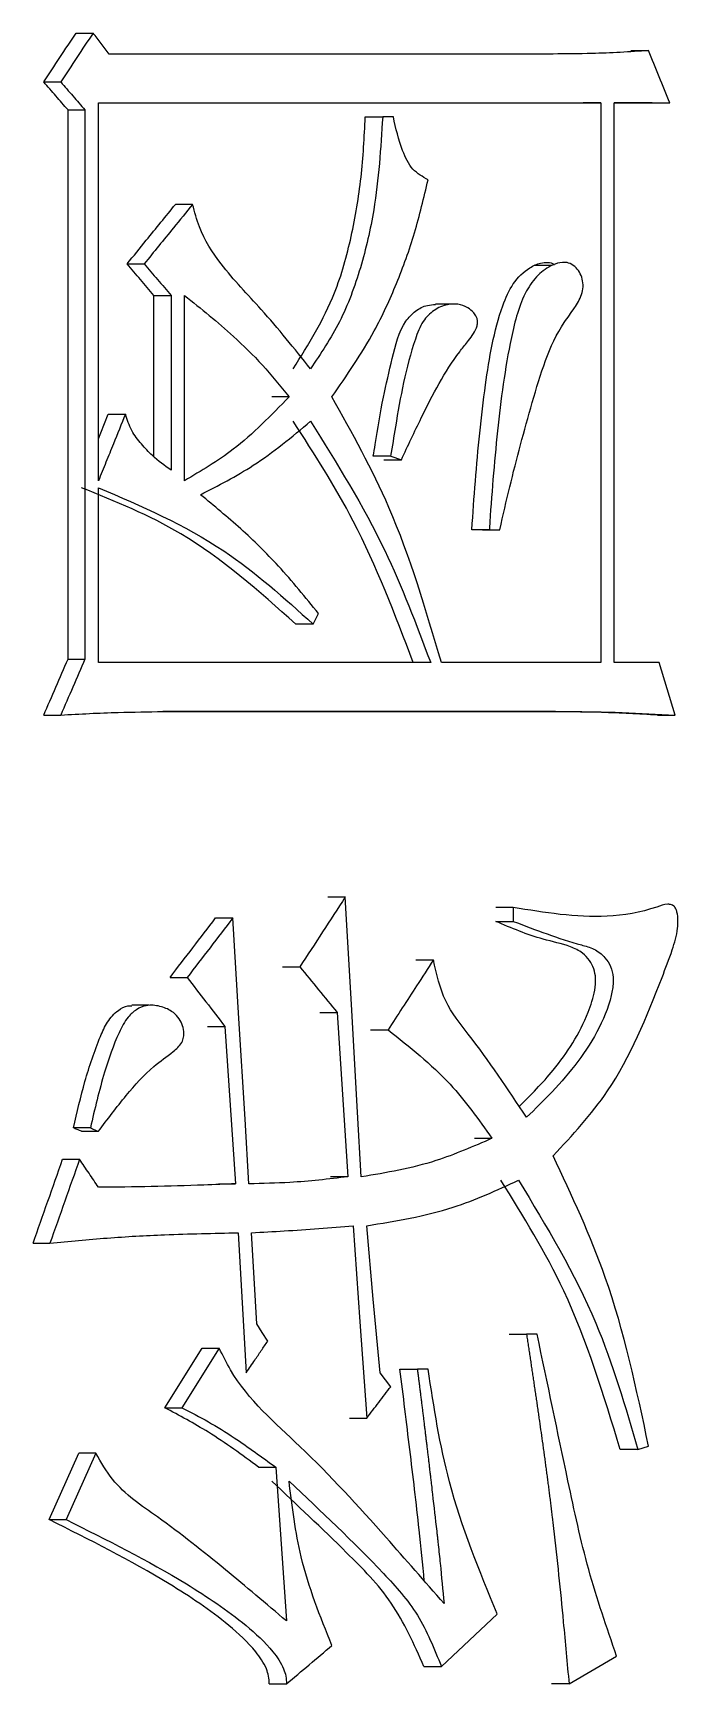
# Model space of a CAD drawing. Header units: millimetres. Extents: x 2016 to 4452, y 736 to 2459.
# Drawn here: x 3036.02 to 3038.02, y 997.2 to 1002.3 of the extents above; entities that cross this region are included whole.
import ezdxf

# ---------------------------------------------------------------- set-up
doc = ezdxf.new("R2010")
doc.units = ezdxf.units.MM

msp = doc.modelspace()

# ---------------------------------------------------------------- linework, layer by layer
at = {"color": 7, "linetype": 'Continuous', "lineweight": 25}
for p, q in [((3036.1564, 1002.3022), (3036.209, 1002.3022)), ((3037.632, 1002.2373), (3036.2589, 1002.2373)), ((3037.8727, 1002.2482), (3037.9274, 1002.2482)), ((3036.0565, 1002.1508), (3036.109, 1002.1508)), ((3036.1315, 1002.0643), (3036.184, 1002.0643)), ((3036.1315, 1000.3659), (3036.1315, 1002.0643)), ((3036.184, 1002.0643), (3036.184, 1000.3659)), ((3036.2256, 1002.0859), (3037.7798, 1002.0859)), ((3036.2256, 1000.9176), (3036.2256, 1002.0859)), ((3037.7798, 1002.0859), (3037.7253, 1002.0859)), ((3037.7798, 1002.0859), (3037.7798, 1000.3551)), ((3037.8208, 1002.0859), (3037.9929, 1002.0859)), ((3037.8208, 1000.3551), (3037.8208, 1002.0859)), ((3037.938, 1002.0859), (3037.8208, 1002.0859)), ((3037.9381, 1002.0859), (3037.9929, 1002.0859)), ((3037.0511, 1002.0426), (3037.1048, 1002.0426)), ((3037.1378, 1002.0426), (3037.1048, 1002.0426)), ((3036.464, 1001.7725), (3036.517, 1001.7725)), ((3036.3144, 1001.5883), (3036.3671, 1001.5883)), ((3037.6283, 1001.5835), (3037.5735, 1001.5835)), ((3036.3974, 1000.9917), (3036.3974, 1001.4909)), ((3036.4503, 1001.4909), (3036.4503, 1000.9501)), ((3036.4918, 1000.9177), (3036.4918, 1001.4909)), ((3037.3225, 1001.4641), (3037.2682, 1001.4641)), ((3037.1295, 1000.9934), (3037.0758, 1000.9934)), ((3037.1296, 1000.9934), (3037.1626, 1000.9825)), ((3036.2256, 1000.3551), (3036.2256, 1000.8961)), ((3037.4347, 1000.7662), (3037.3806, 1000.7662)), ((3037.4131, 1000.7662), (3037.4673, 1000.7662)), ((3037.4347, 1000.7662), (3037.4674, 1000.7662)), ((3036.8898, 1000.4741), (3036.9064, 1000.5066)), ((3036.8898, 1000.4741), (3036.8364, 1000.4741)), ((3036.1315, 1000.3659), (3036.184, 1000.3659)), ((3037.2533, 1000.3551), (3036.2256, 1000.3551)), ((3037.7798, 1000.3551), (3037.2863, 1000.3551)), ((3037.9601, 1000.3551), (3037.8208, 1000.3551)), ((3036.0565, 1000.1929), (3036.109, 1000.1929)), ((3036.4253, 1000.2037), (3037.6731, 1000.2037)), ((3037.6187, 1000.2037), (3036.4253, 1000.2037)), ((3037.6187, 1000.2037), (3037.6731, 1000.2037)), ((3037.9544, 1000.1929), (3038.0092, 1000.1929)), ((3036.9356, 999.6304), (3036.9891, 999.6304)), ((3036.5882, 999.5655), (3036.6413, 999.5655)), ((3037.5087, 999.5979), (3037.4545, 999.5979)), ((3037.5087, 999.5979), (3037.5087, 999.5548)), ((3037.4545, 999.555), (3037.5087, 999.555)), ((3036.7951, 999.414), (3036.8485, 999.414)), ((3037.2078, 999.4358), (3037.2617, 999.4358)), ((3036.4472, 999.3816), (3036.5001, 999.3816)), ((3036.3817, 999.2953), (3036.3286, 999.2953)), ((3036.9108, 999.2734), (3036.9643, 999.2734)), ((3036.5633, 999.2301), (3036.6164, 999.2301)), ((3037.0676, 999.2193), (3037.1213, 999.2193)), ((3036.2006, 998.9164), (3036.1481, 998.9164)), ((3036.1731, 998.9056), (3036.2257, 998.9056)), ((3037.3888, 998.884), (3037.4429, 998.884)), ((3036.1148, 998.8191), (3036.1673, 998.8191)), ((3036.5965, 998.7433), (3036.6496, 998.7434)), ((3036.9974, 998.765), (3036.9439, 998.765)), ((3036.0232, 998.5595), (3036.0756, 998.5595)), ((3036.4306, 998.051), (3036.5465, 998.2345)), ((3036.5995, 998.2345), (3036.4835, 998.051)), ((3036.5465, 998.2345), (3036.5995, 998.2345)), ((3037.4956, 998.2782), (3037.5498, 998.2782)), ((3037.5826, 998.2782), (3037.5498, 998.2782)), ((3037.1296, 998.1159), (3037.0966, 998.1592)), ((3037.1583, 998.17), (3037.2121, 998.17)), ((3037.2452, 998.17), (3037.2121, 998.17)), ((3036.4306, 998.051), (3036.4835, 998.051)), ((3037.0017, 998.0186), (3037.0553, 998.0186)), ((3037.8945, 997.9212), (3037.9273, 997.9321)), ((3036.0732, 997.7049), (3036.1646, 997.91)), ((3036.2171, 997.91), (3036.1256, 997.7049)), ((3036.2171, 997.91), (3036.1646, 997.91)), ((3037.8945, 997.9212), (3037.8398, 997.9212)), ((3036.7207, 997.8671), (3036.7739, 997.8671)), ((3036.7739, 997.8671), (3036.8071, 997.3914)), ((3036.0732, 997.7049), (3036.1256, 997.7049)), ((3037.2864, 997.2506), (3037.4594, 997.4128)), ((3037.6813, 997.1965), (3037.8284, 997.2827)), ((3036.7538, 997.1965), (3036.8071, 997.1965)), ((3037.6813, 997.1965), (3037.6269, 997.1965))]:
    msp.add_line(p, q, dxfattribs=at)
at = {"color": 7, "linetype": 'Continuous', "lineweight": 25, "flags": 128}
for points in [[(3037.632, 1002.2373), (3037.6048, 1002.2373), (3037.5777, 1002.2373)], [(3036.3974, 1001.4909), (3036.4238, 1001.4909), (3036.4503, 1001.4909)], [(3036.8153, 1001.1773), (3036.8007, 1001.1773), (3036.786, 1001.1773), (3036.762, 1001.1773)], [(3036.2256, 1001.0475), (3036.2331, 1001.066), (3036.2562, 1001.1232)], [(3036.2562, 1001.1232), (3036.2826, 1001.1232), (3036.3089, 1001.1232)], [(3037.1088, 1000.9825), (3037.131, 1000.9825), (3037.1468, 1000.9825), (3037.1626, 1000.9825)], [(3038.0092, 1000.1929), (3037.9847, 1000.274), (3037.9601, 1000.3551)], [(3037.0387, 998.765), (3037.0273, 998.9645), (3037.0082, 999.2975), (3036.9891, 999.6304)], [(3036.691, 998.7434), (3036.679, 998.9428), (3036.6601, 999.2542), (3036.6413, 999.5655)], [(3036.9643, 999.2734), (3036.9809, 999.0192), (3036.9974, 998.765)], [(3036.6164, 999.2301), (3036.633, 998.9867), (3036.6496, 998.7434)], [(3036.6579, 998.5919), (3036.6703, 998.3756), (3036.6828, 998.1592)], [(3036.7159, 998.3107), (3036.7076, 998.4513), (3036.6993, 998.5919)], [(3037.0139, 998.6135), (3037.0346, 998.3161), (3037.0553, 998.0186)], [(3037.0966, 998.1592), (3037.0759, 998.3864), (3037.0553, 998.6136)], [(3036.7491, 998.2566), (3036.7325, 998.2836), (3036.7159, 998.3107)], [(3037.2325, 997.2506), (3037.2461, 997.2506), (3037.2597, 997.2506), (3037.2864, 997.2506)]]:
    msp.add_lwpolyline(points, dxfattribs=at)
at = {"color": 7, "linetype": 'Continuous', "lineweight": 25}
for points, knots in [([(3036.0565, 1002.1508), (3036.0732, 1002.176), (3036.1065, 1002.2265), (3036.1398, 1002.277), (3036.1564, 1002.3022)], [0, 0, 0, 0, 0.5, 1, 1, 1, 1]), ([(3036.209, 1002.3022), (3036.1923, 1002.277), (3036.159, 1002.2265), (3036.1256, 1002.176), (3036.109, 1002.1508)], [0, 0, 0, 0, 0.499999, 1, 1, 1, 1]), ([(3036.2589, 1002.2373), (3036.2506, 1002.2482), (3036.234, 1002.2698), (3036.2173, 1002.2914), (3036.209, 1002.3022)], [0, 0, 0, 0, 0.499999, 1, 1, 1, 1]), ([(3037.9274, 1002.2482), (3037.8982, 1002.246), (3037.8398, 1002.2417), (3037.7413, 1002.2383), (3037.672, 1002.2377), (3037.632, 1002.2373)], [0, 0, 0, 0, 0.297192, 0.594407, 1, 1, 1, 1]), ([(3037.9929, 1002.0859), (3037.9819, 1002.113), (3037.9601, 1002.167), (3037.9383, 1002.2211), (3037.9274, 1002.2482)], [0, 0, 0, 0, 0.499999, 1, 1, 1, 1]), ([(3036.1315, 1002.0643), (3036.119, 1002.0787), (3036.094, 1002.1075), (3036.069, 1002.1364), (3036.0565, 1002.1508)], [0, 0, 0, 0, 0.5, 1, 1, 1, 1]), ([(3036.109, 1002.1508), (3036.1215, 1002.1364), (3036.1465, 1002.1075), (3036.1715, 1002.0787), (3036.184, 1002.0643)], [0, 0, 0, 0, 0.499996, 1, 1, 1, 1]), ([(3036.8281, 1001.2637), (3036.8752, 1001.3393), (3036.9535, 1001.4648), (3037.0104, 1001.673), (3037.0414, 1001.8558), (3037.0479, 1001.9803), (3037.0511, 1002.0426)], [0, 0, 0, 0, 0.333423, 0.554109, 0.77666, 1, 1, 1, 1]), ([(3037.1048, 1002.0426), (3037.0987, 1001.9463), (3037.0887, 1001.7881), (3037.0395, 1001.5759), (3036.9773, 1001.4062), (3036.9132, 1001.3109), (3036.8815, 1001.2637)], [0, 0, 0, 0, 0.344394, 0.565966, 0.784996, 1, 1, 1, 1]), ([(3037.2451, 1001.8479), (3037.2284, 1001.8576), (3037.194, 1001.8773), (3037.1587, 1001.9504), (3037.1458, 1002.0075), (3037.1378, 1002.0426)], [0, 0, 0, 0, 0.267237, 0.548075, 1, 1, 1, 1]), ([(3036.9477, 1001.1772), (3036.9937, 1001.2433), (3037.0699, 1001.3528), (3037.1498, 1001.5274), (3037.2065, 1001.6835), (3037.2322, 1001.793), (3037.2451, 1001.8479)], [0, 0, 0, 0, 0.334937, 0.554746, 0.776585, 1, 1, 1, 1]), ([(3036.3144, 1001.5883), (3036.3342, 1001.6126), (3036.369, 1001.6555), (3036.4188, 1001.7168), (3036.4489, 1001.7538), (3036.4639, 1001.7723)], [0, 0, 0, 0, 0.396447, 0.698224, 1, 1, 1, 1]), ([(3036.5169, 1001.7723), (3036.4971, 1001.748), (3036.4623, 1001.7052), (3036.4124, 1001.6439), (3036.3822, 1001.6068), (3036.3671, 1001.5883)], [0, 0, 0, 0, 0.3962, 0.6981, 1, 1, 1, 1]), ([(3036.8815, 1001.2637), (3036.8317, 1001.3261), (3036.7425, 1001.4378), (3036.6143, 1001.5678), (3036.5409, 1001.6805), (3036.5232, 1001.7487), (3036.517, 1001.7723)], [0, 0, 0, 0, 0.381447, 0.683524, 0.890528, 1, 1, 1, 1]), ([(3036.3974, 1001.4909), (3036.3836, 1001.5072), (3036.3559, 1001.5396), (3036.3282, 1001.5721), (3036.3144, 1001.5883)], [0, 0, 0, 0, 0.499999, 1, 1, 1, 1]), ([(3036.3671, 1001.5883), (3036.381, 1001.5721), (3036.4087, 1001.5396), (3036.4364, 1001.5072), (3036.4503, 1001.4909)], [0, 0, 0, 0, 0.499998, 1, 1, 1, 1]), ([(3037.3806, 1000.7662), (3037.384, 1000.8161), (3037.3944, 1000.9659), (3037.4178, 1001.1986), (3037.4527, 1001.4066), (3037.5053, 1001.5301), (3037.5499, 1001.5726), (3037.5889, 1001.5915), (3037.6146, 1001.5939), (3037.6297, 1001.5911), (3037.6354, 1001.5865), (3037.6358, 1001.5861)], [0, 0, 0, 0, 0.157448, 0.472478, 0.737753, 0.819135, 0.901513, 0.945418, 0.974425, 0.998143, 1, 1, 1, 1]), ([(3037.4673, 1000.7663), (3037.4773, 1000.8104), (3037.5072, 1000.9428), (3037.5662, 1001.158), (3037.6246, 1001.355), (3037.6971, 1001.4487), (3037.7189, 1001.4851), (3037.7259, 1001.5172), (3037.7232, 1001.5416), (3037.7142, 1001.5638), (3037.6996, 1001.5815), (3037.6809, 1001.5922), (3037.6569, 1001.5942), (3037.6233, 1001.5838), (3037.5832, 1001.5554), (3037.5316, 1001.4825), (3037.4895, 1001.3154), (3037.4573, 1001.0696), (3037.4413, 1000.87), (3037.4348, 1000.7679), (3037.4347, 1000.7662)], [0, 0, 0, 0, 0.07376, 0.221291, 0.369161, 0.400761, 0.427212, 0.440277, 0.453391, 0.466052, 0.479506, 0.492813, 0.505075, 0.525102, 0.558597, 0.593335, 0.676611, 0.83455, 0.997228, 1, 1, 1, 1]), ([(3036.4918, 1001.4909), (3036.5432, 1001.4497), (3036.6267, 1001.3828), (3036.7343, 1001.2768), (3036.7882, 1001.2106), (3036.8153, 1001.1773)], [0, 0, 0, 0, 0.443463, 0.720804, 1, 1, 1, 1]), ([(3037.0758, 1000.9934), (3037.0778, 1001.0055), (3037.0877, 1001.0664), (3037.104, 1001.1687), (3037.1344, 1001.2949), (3037.1583, 1001.3947), (3037.2055, 1001.4438), (3037.2382, 1001.4612), (3037.2599, 1001.4622), (3037.2683, 1001.4626)], [0, 0, 0, 0, 0.066436, 0.332221, 0.554773, 0.778299, 0.862629, 0.946565, 1, 1, 1, 1]), ([(3037.1626, 1000.9825), (3037.1829, 1001.0258), (3037.2372, 1001.1412), (3037.3024, 1001.267), (3037.3641, 1001.3432), (3037.3824, 1001.367), (3037.3936, 1001.3858), (3037.3985, 1001.4023), (3037.3985, 1001.4139), (3037.3948, 1001.4259), (3037.3851, 1001.4402), (3037.3657, 1001.4552), (3037.3377, 1001.4654), (3037.3012, 1001.4634), (3037.2627, 1001.447), (3037.2256, 1001.4102), (3037.18, 1001.2879), (3037.1538, 1001.1462), (3037.1344, 1001.0238), (3037.1295, 1000.9934)], [0, 0, 0, 0, 0.125302, 0.334347, 0.369116, 0.392006, 0.415961, 0.426676, 0.435655, 0.44463, 0.458341, 0.481396, 0.513091, 0.54477, 0.589295, 0.633614, 0.685428, 0.92175, 1, 1, 1, 1]), ([(3036.8153, 1001.1773), (3036.7597, 1001.1197), (3036.6608, 1001.0174), (3036.5432, 1000.948), (3036.4918, 1000.9177)], [0, 0, 0, 0, 0.563044, 1, 1, 1, 1]), ([(3037.2863, 1000.3551), (3037.2383, 1000.5187), (3037.1532, 1000.8091), (3037.0101, 1001.0653), (3036.9477, 1001.1772)], [0, 0, 0, 0, 0.5633289, 1, 1, 1, 1]), ([(3036.3089, 1001.1232), (3036.2966, 1001.0928), (3036.2766, 1001.0433), (3036.2488, 1000.9748), (3036.2334, 1000.9367), (3036.2256, 1000.9176)], [0, 0, 0, 0, 0.443636, 0.721817, 1, 1, 1, 1]), ([(3036.4503, 1000.9501), (3036.4305, 1000.9644), (3036.3977, 1000.9882), (3036.358, 1001.0308), (3036.3261, 1001.0714), (3036.3147, 1001.1058), (3036.3089, 1001.1232)], [0, 0, 0, 0, 0.333513, 0.552424, 0.773916, 1, 1, 1, 1]), ([(3036.5417, 1000.8744), (3036.5968, 1000.9028), (3036.6843, 1000.948), (3036.7954, 1001.0293), (3036.8528, 1001.0774), (3036.8815, 1001.1015)], [0, 0, 0, 0, 0.459963, 0.729487, 1, 1, 1, 1]), ([(3037.1994, 1000.3551), (3037.1426, 1000.5046), (3037.042, 1000.7697), (3036.8931, 1001.0007), (3036.8281, 1001.1015)], [0, 0, 0, 0, 0.563635, 1, 1, 1, 1]), ([(3036.8815, 1001.1015), (3036.9629, 1000.9716), (3037.1092, 1000.738), (3037.209, 1000.4728), (3037.2533, 1000.3551)], [0, 0, 0, 0, 0.556376, 1, 1, 1, 1]), ([(3036.8364, 1000.4741), (3036.7218, 1000.576), (3036.5188, 1000.7565), (3036.2779, 1000.8537), (3036.1731, 1000.8961)], [0, 0, 0, 0, 0.564694, 1, 1, 1, 1]), ([(3036.2256, 1000.8961), (3036.3587, 1000.839), (3036.5983, 1000.7362), (3036.8001, 1000.5548), (3036.8898, 1000.4741)], [0, 0, 0, 0, 0.555128, 1, 1, 1, 1]), ([(3036.9064, 1000.5066), (3036.8659, 1000.5567), (3036.7905, 1000.6501), (3036.6667, 1000.7709), (3036.5834, 1000.8398), (3036.5417, 1000.8744)], [0, 0, 0, 0, 0.366086, 0.682145, 1, 1, 1, 1]), ([(3036.0565, 1000.1929), (3036.069, 1000.2217), (3036.094, 1000.2794), (3036.119, 1000.3371), (3036.1315, 1000.3659)], [0, 0, 0, 0, 0.499998, 1, 1, 1, 1]), ([(3036.184, 1000.3659), (3036.1715, 1000.3371), (3036.1465, 1000.2794), (3036.1215, 1000.2217), (3036.109, 1000.1929)], [0, 0, 0, 0, 0.499999, 1, 1, 1, 1]), ([(3036.109, 1000.1929), (3036.1387, 1000.1946), (3036.1981, 1000.1981), (3036.3035, 1000.2021), (3036.3793, 1000.2031), (3036.4253, 1000.2037)], [0, 0, 0, 0, 0.281466, 0.562942, 1, 1, 1, 1]), ([(3037.9544, 1000.1929), (3037.9257, 1000.1945), (3037.8683, 1000.1978), (3037.7564, 1000.2024), (3037.6731, 1000.2032), (3037.6187, 1000.2037)], [0, 0, 0, 0, 0.256951, 0.513908, 1, 1, 1, 1]), ([(3037.6731, 1000.2037), (3037.7019, 1000.2035), (3037.7595, 1000.2031), (3037.8717, 1000.2005), (3037.9548, 1000.1959), (3038.0092, 1000.1929)], [0, 0, 0, 0, 0.256617, 0.51324, 1, 1, 1, 1]), ([(3036.9891, 999.6304), (3036.9657, 999.5943), (3036.9188, 999.5222), (3036.8719, 999.4501), (3036.8485, 999.414)], [0, 0, 0, 0, 0.5, 1, 1, 1, 1]), ([(3037.632, 998.8299), (3037.6914, 998.8935), (3037.8355, 999.048), (3037.9329, 999.2877), (3037.9987, 999.4588), (3038.0167, 999.5181), (3038.0187, 999.5581), (3038.0171, 999.5789), (3038.0118, 999.5942), (3038.0059, 999.6026), (3037.997, 999.6074), (3037.9786, 999.6089), (3037.9138, 999.5839), (3037.754, 999.5577), (3037.6054, 999.582), (3037.5087, 999.5979)], [0, 0, 0, 0, 0.1864304, 0.4525533, 0.5137397, 0.5595487, 0.5749405, 0.5926781, 0.5999529, 0.607307, 0.6136534, 0.6226215, 0.6500428, 0.7720989, 1, 1, 1, 1]), ([(3036.4472, 999.3816), (3036.4707, 999.4122), (3036.5177, 999.4735), (3036.5647, 999.5348), (3036.5882, 999.5655)], [0, 0, 0, 0, 0.5, 1, 1, 1, 1]), ([(3036.6413, 999.5655), (3036.6178, 999.5348), (3036.5707, 999.4735), (3036.5237, 999.4122), (3036.5001, 999.3816)], [0, 0, 0, 0, 0.5, 1, 1, 1, 1]), ([(3037.5266, 998.982), (3037.5629, 999.0183), (3037.6465, 999.1018), (3037.7264, 999.227), (3037.7601, 999.33), (3037.7651, 999.3765), (3037.759, 999.409), (3037.7447, 999.4358), (3037.7207, 999.4612), (3037.6716, 999.4838), (3037.5789, 999.5021), (3037.5031, 999.5343), (3037.4546, 999.5549)], [0, 0, 0, 0, 0.182177, 0.420043, 0.497442, 0.536964, 0.569768, 0.602515, 0.638391, 0.691417, 0.802387, 1, 1, 1, 1]), ([(3037.5088, 999.5549), (3037.5784, 999.5284), (3037.6608, 999.497), (3037.759, 999.4715), (3037.7908, 999.4475), (3037.8113, 999.416), (3037.8202, 999.3797), (3037.8127, 999.3128), (3037.7602, 999.1818), (3037.6603, 999.0565), (3037.5765, 998.9749), (3037.5498, 998.9489)], [0, 0, 0, 0, 0.266852, 0.315952, 0.365722, 0.40082, 0.436128, 0.478331, 0.60435, 0.873952, 1, 1, 1, 1]), ([(3036.8485, 999.414), (3036.8678, 999.3906), (3036.9064, 999.3437), (3036.945, 999.2968), (3036.9643, 999.2734)], [0, 0, 0, 0, 0.499998, 1, 1, 1, 1]), ([(3037.2617, 999.4357), (3037.2444, 999.409), (3037.2123, 999.3596), (3037.1656, 999.2875), (3037.1361, 999.242), (3037.1213, 999.2193)], [0, 0, 0, 0, 0.36988, 0.68494, 1, 1, 1, 1]), ([(3037.5498, 998.9489), (3037.4919, 999.0361), (3037.4113, 999.1576), (3037.2909, 999.304), (3037.2715, 999.3915), (3037.2617, 999.4357)], [0, 0, 0, 0, 0.557182, 0.776269, 1, 1, 1, 1]), ([(3036.5001, 999.3816), (3036.5195, 999.3563), (3036.5583, 999.3059), (3036.597, 999.2554), (3036.6164, 999.2301)], [0, 0, 0, 0, 0.4999977, 1, 1, 1, 1]), ([(3036.1481, 998.9164), (3036.1593, 998.9645), (3036.1819, 999.0608), (3036.2185, 999.1698), (3036.2521, 999.2457), (3036.2822, 999.2785), (3036.31, 999.2939), (3036.3246, 999.2939), (3036.3286, 999.2939)], [0, 0, 0, 0, 0.3280113, 0.6568428, 0.7710489, 0.8870947, 0.9692505, 1, 1, 1, 1]), ([(3036.2257, 998.9056), (3036.2537, 998.9429), (3036.3072, 999.0139), (3036.3837, 999.0996), (3036.447, 999.1434), (3036.4808, 999.1725), (3036.4902, 999.1966), (3036.4903, 999.2169), (3036.4843, 999.2384), (3036.4717, 999.2604), (3036.4489, 999.281), (3036.415, 999.2942), (3036.3766, 999.2979), (3036.3425, 999.2835), (3036.3117, 999.2559), (3036.2778, 999.1894), (3036.2378, 999.075), (3036.2142, 998.9744), (3036.2006, 998.9164)], [0, 0, 0, 0, 0.140265, 0.267253, 0.34565, 0.385196, 0.401729, 0.418248, 0.440927, 0.464428, 0.491888, 0.53456, 0.581082, 0.616632, 0.65201, 0.706896, 0.831302, 1, 1, 1, 1]), ([(3037.1213, 999.2193), (3037.1881, 999.1668), (3037.3085, 999.0724), (3037.4015, 998.942), (3037.4429, 998.884)], [0, 0, 0, 0, 0.554889, 1, 1, 1, 1]), ([(3036.1731, 998.9056), (3036.1709, 998.9065), (3036.1666, 998.9084), (3036.1583, 998.912), (3036.1521, 998.9147), (3036.1481, 998.9164)], [0, 0, 0, 0, 0.259206, 0.518413, 1, 1, 1, 1]), ([(3036.2006, 998.9164), (3036.2028, 998.9155), (3036.208, 998.9132), (3036.2164, 998.9096), (3036.2226, 998.9069), (3036.2257, 998.9056)], [0, 0, 0, 0, 0.25891, 0.629455, 1, 1, 1, 1]), ([(3037.4429, 998.884), (3037.3856, 998.859), (3037.2917, 998.818), (3037.1552, 998.7839), (3037.0776, 998.7713), (3037.0387, 998.765)], [0, 0, 0, 0, 0.438459, 0.718604, 1, 1, 1, 1]), ([(3036.0232, 998.5595), (3036.0385, 998.6027), (3036.069, 998.6893), (3036.0996, 998.7758), (3036.1148, 998.8191)], [0, 0, 0, 0, 0.500001, 1, 1, 1, 1]), ([(3036.1673, 998.8191), (3036.152, 998.7758), (3036.1215, 998.6893), (3036.0909, 998.6027), (3036.0756, 998.5595)], [0, 0, 0, 0, 0.5, 1, 1, 1, 1]), ([(3036.2256, 998.7325), (3036.2159, 998.747), (3036.1965, 998.7758), (3036.177, 998.8046), (3036.1673, 998.8191)], [0, 0, 0, 0, 0.4999992, 1, 1, 1, 1]), ([(3037.9273, 997.9321), (3037.8897, 998.1093), (3037.823, 998.4239), (3037.69, 998.7065), (3037.632, 998.8299)], [0, 0, 0, 0, 0.563398, 1, 1, 1, 1]), ([(3036.6496, 998.7434), (3036.6171, 998.742), (3036.5303, 998.7383), (3036.3891, 998.7341), (3036.2801, 998.733), (3036.2256, 998.7325)], [0, 0, 0, 0, 0.230465, 0.615194, 1, 1, 1, 1]), ([(3036.9974, 998.765), (3036.9675, 998.7614), (3036.9077, 998.7543), (3036.8056, 998.7459), (3036.7333, 998.7443), (3036.691, 998.7434)], [0, 0, 0, 0, 0.293913, 0.587864, 1, 1, 1, 1]), ([(3037.0553, 998.6136), (3037.1454, 998.6282), (3037.3069, 998.6543), (3037.4583, 998.7236), (3037.5251, 998.7542)], [0, 0, 0, 0, 0.558486, 1, 1, 1, 1]), ([(3037.8398, 997.9212), (3037.7886, 998.0896), (3037.6979, 998.388), (3037.5398, 998.643), (3037.4708, 998.7542)], [0, 0, 0, 0, 0.563939, 1, 1, 1, 1]), ([(3037.5251, 998.7542), (3037.6119, 998.6111), (3037.768, 998.3536), (3037.8556, 998.0542), (3037.8945, 997.9212)], [0, 0, 0, 0, 0.555779, 1, 1, 1, 1]), ([(3036.0756, 998.5595), (3036.1347, 998.5653), (3036.2528, 998.5769), (3036.4471, 998.5876), (3036.582, 998.5903), (3036.6579, 998.5919)], [0, 0, 0, 0, 0.304303, 0.608646, 1, 1, 1, 1]), ([(3036.6993, 998.5919), (3036.733, 998.5937), (3036.8023, 998.5975), (3036.9072, 998.6047), (3036.9784, 998.6106), (3037.0139, 998.6135)], [0, 0, 0, 0, 0.320034, 0.659996, 1, 1, 1, 1]), ([(3037.2946, 997.4452), (3037.235, 997.5135), (3037.0898, 997.6799), (3036.8718, 997.9201), (3036.6712, 998.089), (3036.6106, 998.212), (3036.5995, 998.2345)], [0, 0, 0, 0, 0.257956, 0.627877, 0.931924, 1, 1, 1, 1]), ([(3036.6828, 998.1592), (3036.6916, 998.1722), (3036.7071, 998.1949), (3036.7292, 998.2274), (3036.7425, 998.2468), (3036.7491, 998.2566)], [0, 0, 0, 0, 0.400146, 0.700073, 1, 1, 1, 1]), ([(3037.5498, 998.2782), (3037.5503, 998.2752), (3037.5512, 998.2693), (3037.5525, 998.2603), (3037.5539, 998.2514), (3037.5552, 998.2424), (3037.5566, 998.2335), (3037.5579, 998.2245), (3037.5592, 998.2156), (3037.5606, 998.2066), (3037.5619, 998.1977), (3037.5633, 998.1887), (3037.565, 998.1768), (3037.5673, 998.1619), (3037.5695, 998.147), (3037.5717, 998.132), (3037.5739, 998.1171), (3037.5766, 998.0992), (3037.5792, 998.0813), (3037.5818, 998.0634), (3037.5844, 998.0455), (3037.587, 998.0276), (3037.5904, 998.0037), (3037.5947, 997.9738), (3037.5989, 997.9439), (3037.6022, 997.92), (3037.6047, 997.9021), (3037.6071, 997.8841), (3037.6096, 997.8662), (3037.612, 997.8482), (3037.6143, 997.8303), (3037.6167, 997.8123), (3037.619, 997.7943), (3037.6213, 997.7763), (3037.6236, 997.7584), (3037.6258, 997.7404), (3037.6276, 997.7254), (3037.6302, 997.7044), (3037.6377, 997.6414), (3037.6494, 997.5332), (3037.6652, 997.3729), (3037.6755, 997.2606), (3037.6813, 997.1965)], [0, 0, 0, 0, 0.008314, 0.016628, 0.024942, 0.033256, 0.04157, 0.049884, 0.058198, 0.066512, 0.074827, 0.083141, 0.091455, 0.108083, 0.124711, 0.133025, 0.149653, 0.166281, 0.182909, 0.199537, 0.216166, 0.232794, 0.249422, 0.282678, 0.315934, 0.332562, 0.349191, 0.365819, 0.382447, 0.399075, 0.415703, 0.432331, 0.448959, 0.465587, 0.482216, 0.498844, 0.515472, 0.523786, 0.557042, 0.690072, 0.823098, 1, 1, 1, 1]), ([(3037.8284, 997.2827), (3037.7979, 997.3712), (3037.737, 997.5476), (3037.6652, 997.8839), (3037.6143, 998.1271), (3037.5826, 998.2782)], [0, 0, 0, 0, 0.276136, 0.550092, 1, 1, 1, 1]), ([(3037.2336, 997.5147), (3037.2284, 997.5675), (3037.215, 997.7035), (3037.1889, 997.9218), (3037.1685, 998.0873), (3037.1583, 998.17)], [0, 0, 0, 0, 0.241308, 0.620646, 1, 1, 1, 1]), ([(3037.2121, 998.17), (3037.2124, 998.1677), (3037.213, 998.1629), (3037.2139, 998.1558), (3037.2146, 998.1499), (3037.2154, 998.144), (3037.2161, 998.1381), (3037.2169, 998.1322), (3037.2176, 998.1263), (3037.2182, 998.1215), (3037.2192, 998.1133), (3037.2202, 998.105), (3037.2217, 998.0932), (3037.2229, 998.0837), (3037.2243, 998.0719), (3037.2255, 998.0624), (3037.227, 998.0506), (3037.2284, 998.0387), (3037.2299, 998.0269), (3037.2313, 998.0151), (3037.2328, 998.0032), (3037.2342, 997.9914), (3037.2357, 997.9796), (3037.2368, 997.9701), (3037.2382, 997.9583), (3037.2394, 997.9488), (3037.2408, 997.937), (3037.2422, 997.9251), (3037.2436, 997.9133), (3037.245, 997.9014), (3037.2462, 997.892), (3037.2476, 997.8801), (3037.2489, 997.8683), (3037.2503, 997.8564), (3037.2517, 997.8446), (3037.2528, 997.8351), (3037.2542, 997.8233), (3037.2561, 997.8067), (3037.2621, 997.7546), (3037.2681, 997.7025), (3037.2735, 997.6551), (3037.2751, 997.6408), (3037.2782, 997.6124), (3037.2851, 997.5472), (3037.2907, 997.4867), (3037.2946, 997.4452)], [0, 0, 0, 0, 0.009808, 0.019616, 0.029425, 0.034329, 0.044137, 0.053945, 0.058849, 0.068658, 0.073562, 0.093178, 0.102986, 0.122603, 0.132411, 0.152028, 0.161836, 0.181452, 0.201069, 0.210877, 0.230494, 0.25011, 0.259918, 0.279535, 0.289343, 0.308959, 0.318768, 0.338384, 0.358001, 0.367809, 0.387425, 0.397234, 0.41685, 0.436466, 0.446275, 0.465891, 0.475699, 0.495316, 0.534549, 0.691481, 0.711097, 0.730714, 0.75033, 0.828797, 1, 1, 1, 1]), ([(3037.4594, 997.4129), (3037.404, 997.5468), (3037.3042, 997.7882), (3037.2633, 998.0524), (3037.2452, 998.17)], [0, 0, 0, 0, 0.554954, 1, 1, 1, 1]), ([(3037.0553, 998.0186), (3037.0677, 998.0348), (3037.0925, 998.0673), (3037.1172, 998.0997), (3037.1296, 998.1159)], [0, 0, 0, 0, 0.499999, 1, 1, 1, 1]), ([(3036.7207, 997.8671), (3036.6952, 997.8859), (3036.6444, 997.9234), (3036.5489, 997.9878), (3036.4761, 998.0267), (3036.4306, 998.051)], [0, 0, 0, 0, 0.273256, 0.54658, 1, 1, 1, 1]), ([(3036.4835, 998.051), (3036.5111, 998.0368), (3036.5662, 998.0084), (3036.6635, 997.9476), (3036.7315, 997.8981), (3036.7739, 997.8671)], [0, 0, 0, 0, 0.273067, 0.546131, 1, 1, 1, 1]), ([(3036.8071, 997.3914), (3036.7443, 997.4446), (3036.6133, 997.5556), (3036.4341, 997.6983), (3036.2824, 997.7983), (3036.2335, 997.8819), (3036.2171, 997.91)], [0, 0, 0, 0, 0.31366, 0.654046, 0.883874, 1, 1, 1, 1]), ([(3037.2324, 997.2506), (3037.202, 997.3189), (3037.1416, 997.4544), (3036.9662, 997.6308), (3036.8393, 997.7508), (3036.762, 997.8239)], [0, 0, 0, 0, 0.284255, 0.563934, 1, 1, 1, 1]), ([(3036.9478, 997.3155), (3036.9116, 997.4054), (3036.8462, 997.5674), (3036.8249, 997.7449), (3036.8153, 997.8239)], [0, 0, 0, 0, 0.55469, 1, 1, 1, 1]), ([(3036.8154, 997.8239), (3036.9141, 997.731), (3037.052, 997.6012), (3037.2203, 997.415), (3037.2642, 997.3057), (3037.2864, 997.2506)], [0, 0, 0, 0, 0.555127, 0.77558, 1, 1, 1, 1]), ([(3036.7538, 997.1965), (3036.7535, 997.2047), (3036.753, 997.2208), (3036.7413, 997.2565), (3036.7018, 997.3131), (3036.602, 997.4044), (3036.3899, 997.5464), (3036.1986, 997.6421), (3036.0732, 997.7049)], [0, 0, 0, 0, 0.025193, 0.049239, 0.116377, 0.247655, 0.506794, 1, 1, 1, 1]), ([(3036.1256, 997.7049), (3036.2512, 997.6421), (3036.4427, 997.5464), (3036.6552, 997.4044), (3036.755, 997.3131), (3036.7946, 997.2565), (3036.8064, 997.2208), (3036.8068, 997.2047), (3036.8071, 997.1965)], [0, 0, 0, 0, 0.4932841, 0.7524352, 0.8836943, 0.9508017, 0.9748294, 1, 1, 1, 1]), ([(3036.8071, 997.1965), (3036.8306, 997.2163), (3036.8775, 997.256), (3036.9244, 997.2957), (3036.9478, 997.3155)], [0, 0, 0, 0, 0.5000033, 1, 1, 1, 1])]:
    msp.add_open_spline(points, degree=3, knots=knots, dxfattribs=at)

doc.saveas('drawing.dxf')
